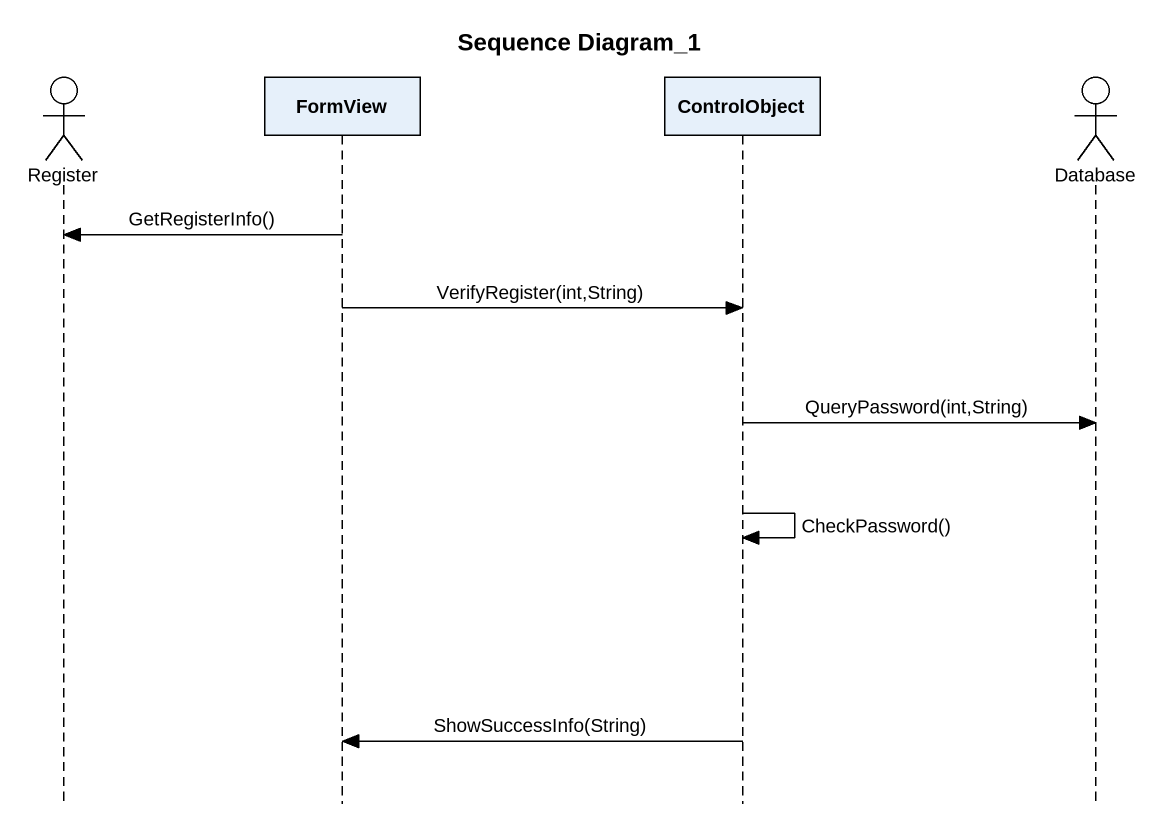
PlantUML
@startuml
title Sequence Diagram_1
hide footbox
actor Register
participant FormView
participant ControlObject
actor "Database" as Database_

FormView -> Register : GetRegisterInfo()
FormView -> ControlObject : VerifyRegister(int,String)
ControlObject -> Database_ : QueryPassword(int,String)
ControlObject -> ControlObject : CheckPassword()
ControlObject -> FormView : ShowSuccessInfo(String)
@enduml
